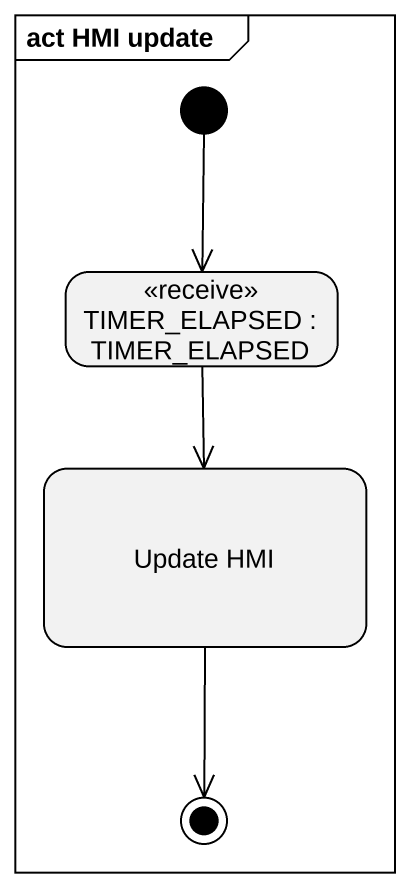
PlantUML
@startuml
mainframe act HMI update
hide empty description
state "TIMER_ELAPSED : TIMER_ELAPSED" as TIMER_ELAPSED <<receive>>
state "Update HMI" as Update_HMI
[*] --> TIMER_ELAPSED
TIMER_ELAPSED --> Update_HMI
Update_HMI --> [*]
@enduml
